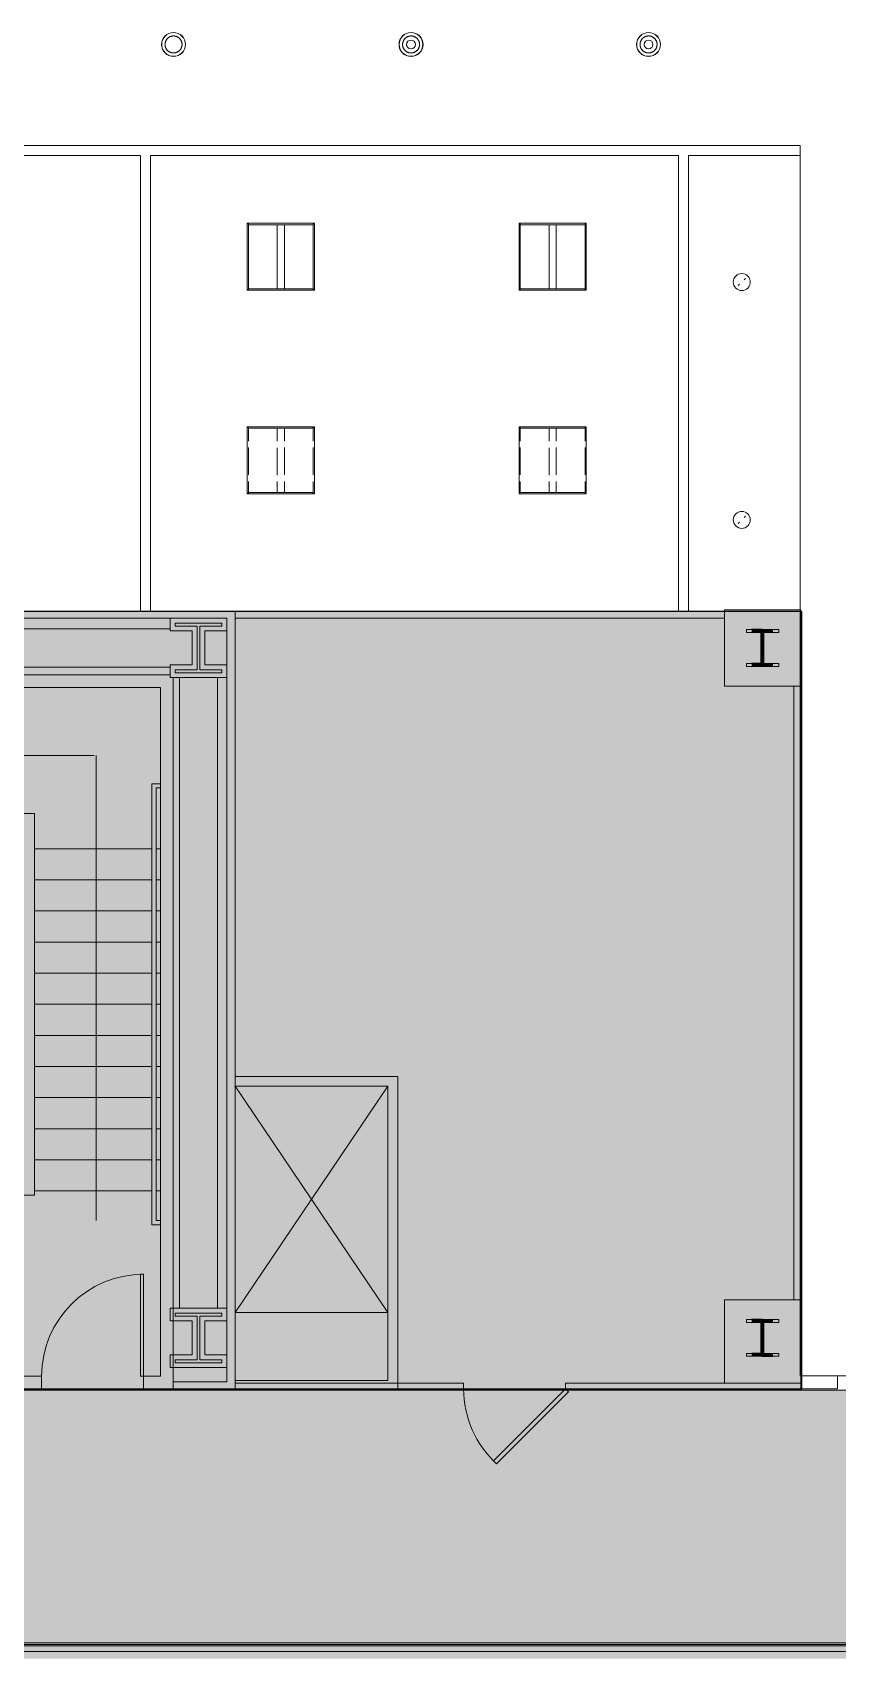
# Model space of a CAD drawing. Header units: inches. Extents: x 6512 to 15357, y -630 to 1499.
# Drawn here: x 14582 to 14867, y -143 to 430 of the extents above; entities that cross this region are included whole.
import ezdxf

# ---------------------------------------------------------------- set-up
doc = ezdxf.new("R2010")
doc.units = ezdxf.units.IN
doc.header["$MEASUREMENT"] = 0
doc.linetypes.add('Demolished 3_16_', pattern=[0.28125, 0.1875, -0.09375])
doc.linetypes.add('Hidden 1_16_', pattern=[0.09375, 0.0625, -0.03125])
for name, color, linetype, lineweight in [('A-CLNG', 13, 'Continuous', 18), ('A-DETL-DEMO', 6, 'Hidden 1_16_', 30), ('A-DETL-GENF', 92, 'Continuous', 18), ('A-DETL-THIN', 151, 'Continuous', 9), ('E-LITE-EQPM', 33, 'Continuous', 25), ('P-SANR-FIXT', 6, 'Continuous', 18), ('S-COLS', 52, 'Continuous', 18), ('S-COLS-SYMB', 171, 'Continuous', 70)]:
    doc.layers.add(name, color=color, linetype=linetype, lineweight=lineweight)

# ---------------------------------------------------------------- blocks, each defined once
blk = doc.blocks.new('Double C-Channel-Column - 2C15X50 WJE-4604959-3RD FLOOR RCP - NEW')
at = {"layer": 'S-COLS-SYMB'}
for p, q in [((0, 6), (-3.71, 6)), ((0, 6), (0, -6)), ((0, 6), (0, -6)), ((0, 6), (3.71, 6)), ((0, -6), (-3.71, -6)), ((0, -6), (3.71, -6))]:
    blk.add_line(p, q, dxfattribs=at)
blk = doc.blocks.new('Lighting-Troffer-Cooper-Metalux-Encounter-22EN-24EN-LD2 - See Type Catalog-5549915-3RD FLOOR RCP - NEW')
at = {"layer": 'E-LITE-EQPM', "lineweight": 9}
for p, q in [((-11.875, 11.84375), (-11.875, 11.59375)), ((11.875, 11.84375), (-11.875, 11.84375)), ((-11.875, 11.59375), (-11.46875, 11.59375)), ((-11.875, 11.59375), (-11.46875, 11.59375)), ((-11.875, 11.59375), (-11.875, -11.59375)), ((-11.46875, 11.59375), (-11.46875, 11.34375)), ((-11.46875, -11.59375), (-11.46875, 11.59375)), ((11.46875, 11.34375), (11.46875, 11.59375)), ((11.46875, 11.59375), (11.875, 11.59375)), ((11.46875, 11.59375), (11.875, 11.59375)), ((11.46875, -11.59375), (11.46875, 11.59375)), ((11.875, 11.59375), (11.875, 11.84375)), ((11.875, 11.59375), (11.875, -11.59375)), ((11.46875, 11.34375), (-11.46875, 11.34375)), ((-1.25, 11.34375), (-1.25, -11.34375)), ((1.25, -11.34375), (1.25, 11.34375)), ((-11.46875, -11.34375), (11.46875, -11.34375)), ((-11.46875, -11.34375), (-11.46875, -11.59375)), ((11.46875, -11.59375), (11.46875, -11.34375)), ((-11.46875, -11.59375), (-11.875, -11.59375)), ((-11.875, -11.59375), (-11.875, -11.84375)), ((-11.46875, -11.59375), (-11.875, -11.59375)), ((-11.875, -11.84375), (11.875, -11.84375)), ((11.875, -11.59375), (11.46875, -11.59375)), ((11.875, -11.59375), (11.46875, -11.59375)), ((11.875, -11.84375), (11.875, -11.59375))]:
    blk.add_line(p, q, dxfattribs=at)
blk = doc.blocks.new('KREON Holon 80 - KREON Holon 80 - Pendant Mounted Cable-V20-3RD FLOOR RCP - NEW')
at = {"layer": 'E-LITE-EQPM', "lineweight": 9, "flags": 128}
for points in [[(14.62, 0), (14.62, 0.12), (14.63, 0.24), (14.64, 0.36), (14.66, 0.48), (14.68, 0.6), (14.71, 0.71), (14.74, 0.83), (14.77, 0.95), (14.81, 1.06), (14.86, 1.17), (14.91, 1.28), (14.96, 1.39), (15.02, 1.49), (15.08, 1.6), (15.14, 1.7), (15.21, 1.8), (15.29, 1.89), (15.37, 1.98), (15.45, 2.07), (15.53, 2.16), (15.62, 2.24), (15.71, 2.32), (15.8, 2.39), (15.9, 2.46), (16, 2.53), (16.1, 2.59), (16.21, 2.65), (16.32, 2.71), (16.43, 2.76), (16.54, 2.8), (16.65, 2.84), (16.76, 2.88), (16.88, 2.91), (17, 2.94), (17.12, 2.96), (17.23, 2.98), (17.35, 3), (17.47, 3), (17.59, 3.01), (17.71, 3.01), (17.83, 3), (17.95, 2.99), (18.07, 2.97), (18.19, 2.95), (18.31, 2.93), (18.43, 2.9), (18.54, 2.87), (18.66, 2.83), (18.77, 2.78), (18.88, 2.74), (18.99, 2.68), (19.09, 2.63), (19.2, 2.57), (19.3, 2.5), (19.4, 2.43), (19.49, 2.36), (19.59, 2.28), (19.68, 2.2), (19.76, 2.12), (19.84, 2.03), (19.92, 1.94), (20, 1.85), (20.07, 1.75), (20.14, 1.65), (20.2, 1.55), (20.26, 1.45), (20.32, 1.34), (20.37, 1.23), (20.42, 1.12), (20.46, 1.01), (20.5, 0.89), (20.53, 0.78), (20.56, 0.66), (20.59, 0.54), (20.6, 0.42), (20.62, 0.31), (20.63, 0.19), (20.63, 0.06), (20.63, 0)], [(20.63, 0), (20.63, -0.12), (20.63, -0.24), (20.61, -0.36), (20.6, -0.48), (20.57, -0.6), (20.55, -0.71), (20.52, -0.83), (20.48, -0.95), (20.44, -1.06), (20.4, -1.17), (20.35, -1.28), (20.29, -1.39), (20.24, -1.49), (20.18, -1.6), (20.11, -1.7), (20.04, -1.8), (19.97, -1.89), (19.89, -1.98), (19.81, -2.07), (19.72, -2.16), (19.63, -2.24), (19.54, -2.32), (19.45, -2.39), (19.35, -2.46), (19.25, -2.53), (19.15, -2.59), (19.04, -2.65), (18.94, -2.71), (18.83, -2.76), (18.72, -2.8), (18.6, -2.84), (18.49, -2.88), (18.37, -2.91), (18.26, -2.94), (18.14, -2.96), (18.02, -2.98), (17.9, -3), (17.78, -3), (17.66, -3.01), (17.54, -3.01), (17.42, -3), (17.3, -2.99), (17.18, -2.97), (17.06, -2.95), (16.94, -2.93), (16.83, -2.9), (16.71, -2.87), (16.6, -2.83), (16.49, -2.78), (16.38, -2.74), (16.27, -2.68), (16.16, -2.63), (16.06, -2.57), (15.96, -2.5), (15.86, -2.43), (15.76, -2.36), (15.67, -2.28), (15.58, -2.2), (15.49, -2.12), (15.41, -2.03), (15.33, -1.94), (15.25, -1.85), (15.18, -1.75), (15.11, -1.65), (15.05, -1.55), (14.99, -1.45), (14.93, -1.34), (14.88, -1.23), (14.84, -1.12), (14.79, -1.01), (14.75, -0.89), (14.72, -0.78), (14.69, -0.66), (14.67, -0.54), (14.65, -0.42), (14.63, -0.31), (14.62, -0.19), (14.62, -0.06), (14.62, 0)]]:
    blk.add_lwpolyline(points, dxfattribs=at)
at = {"layer": 'E-LITE-EQPM', "lineweight": 9}
for radius, start, end in [(4.25, 0, 180), (4.19, 0, 180), (1.57, 0, 180), (4.25, 180, 0), (4.19, 180, 0), (1.57, 180, 0)]:
    blk.add_arc((17.63, 0), radius, start, end, dxfattribs=at)
blk = doc.blocks.new('KREON Holon 80 - KREON Holon 80 - Pendant Mounted Cable-5584111-3RD FLOOR RCP - NEW')
at = {"layer": 'E-LITE-EQPM', "lineweight": 9, "flags": 128}
for points in [[(14.62, 0), (14.62, 0.12), (14.63, 0.24), (14.64, 0.36), (14.66, 0.48), (14.68, 0.6), (14.71, 0.71), (14.74, 0.83), (14.77, 0.95), (14.81, 1.06), (14.86, 1.17), (14.91, 1.28), (14.96, 1.39), (15.02, 1.49), (15.08, 1.6), (15.14, 1.7), (15.21, 1.8), (15.29, 1.89), (15.37, 1.98), (15.45, 2.07), (15.53, 2.16), (15.62, 2.24), (15.71, 2.32), (15.8, 2.39), (15.9, 2.46), (16, 2.53), (16.1, 2.59), (16.21, 2.65), (16.32, 2.71), (16.43, 2.76), (16.54, 2.8), (16.65, 2.84), (16.76, 2.88), (16.88, 2.91), (17, 2.94), (17.12, 2.96), (17.23, 2.98), (17.35, 3), (17.47, 3), (17.59, 3.01), (17.71, 3.01), (17.83, 3), (17.95, 2.99), (18.07, 2.97), (18.19, 2.95), (18.31, 2.93), (18.43, 2.9), (18.54, 2.87), (18.66, 2.83), (18.77, 2.78), (18.88, 2.74), (18.99, 2.68), (19.09, 2.63), (19.2, 2.57), (19.3, 2.5), (19.4, 2.43), (19.49, 2.36), (19.59, 2.28), (19.68, 2.2), (19.76, 2.12), (19.84, 2.03), (19.92, 1.94), (20, 1.85), (20.07, 1.75), (20.14, 1.65), (20.2, 1.55), (20.26, 1.45), (20.32, 1.34), (20.37, 1.23), (20.42, 1.12), (20.46, 1.01), (20.5, 0.89), (20.53, 0.78), (20.56, 0.66), (20.59, 0.54), (20.6, 0.42), (20.62, 0.31), (20.63, 0.19), (20.63, 0.06), (20.63, 0)], [(20.63, 0), (20.63, -0.12), (20.63, -0.24), (20.61, -0.36), (20.6, -0.48), (20.57, -0.6), (20.55, -0.71), (20.52, -0.83), (20.48, -0.95), (20.44, -1.06), (20.4, -1.17), (20.35, -1.28), (20.29, -1.39), (20.24, -1.49), (20.18, -1.6), (20.11, -1.7), (20.04, -1.8), (19.97, -1.89), (19.89, -1.98), (19.81, -2.07), (19.72, -2.16), (19.63, -2.24), (19.54, -2.32), (19.45, -2.39), (19.35, -2.46), (19.25, -2.53), (19.15, -2.59), (19.04, -2.65), (18.94, -2.71), (18.83, -2.76), (18.72, -2.8), (18.6, -2.84), (18.49, -2.88), (18.37, -2.91), (18.26, -2.94), (18.14, -2.96), (18.02, -2.98), (17.9, -3), (17.78, -3), (17.66, -3.01), (17.54, -3.01), (17.42, -3), (17.3, -2.99), (17.18, -2.97), (17.06, -2.95), (16.94, -2.93), (16.83, -2.9), (16.71, -2.87), (16.6, -2.83), (16.49, -2.78), (16.38, -2.74), (16.27, -2.68), (16.16, -2.63), (16.06, -2.57), (15.96, -2.5), (15.86, -2.43), (15.76, -2.36), (15.67, -2.28), (15.58, -2.2), (15.49, -2.12), (15.41, -2.03), (15.33, -1.94), (15.25, -1.85), (15.18, -1.75), (15.11, -1.65), (15.05, -1.55), (14.99, -1.45), (14.93, -1.34), (14.88, -1.23), (14.84, -1.12), (14.79, -1.01), (14.75, -0.89), (14.72, -0.78), (14.69, -0.66), (14.67, -0.54), (14.65, -0.42), (14.63, -0.31), (14.62, -0.19), (14.62, -0.06), (14.62, 0)]]:
    blk.add_lwpolyline(points, dxfattribs=at)
at = {"layer": 'E-LITE-EQPM', "lineweight": 9}
for radius, start, end in [(4.25, 0, 180), (4.19, 0, 180), (4.25, 180, 0), (4.19, 180, 0)]:
    blk.add_arc((17.63, 0), radius, start, end, dxfattribs=at)
blk = doc.blocks.new('L-Recessed Circular - Downlight - 6_-5309975-3RD FLOOR RCP - NEW')
at = {"layer": 'E-LITE-EQPM', "lineweight": 9}
for p, q in [((0.8, 0.8), (1.28, 1.28)), ((-0.8, -0.8), (-1.28, -1.28))]:
    blk.add_line(p, q, dxfattribs=at)
blk = doc.blocks.new('Lighting-Troffer-Cooper-Metalux-Encounter-22EN-24EN-LD2 - See Type Catalog-V88-3RD FLOOR RCP - NEW')
at = {"layer": 'A-DETL-DEMO', "linetype": 'Demolished 3_16_', "lineweight": 9}
for p, q in [((-11.87, 5.22), (-11.87, -4.53)), ((-11.87, 5.22), (-11.87, -4.53)), ((-11.47, -4.53), (-11.47, 5.22)), ((-11.47, -4.53), (-11.47, 5.22)), ((-1.25, 5.22), (-1.25, -4.53)), ((-1.25, 5.22), (-1.25, -4.53)), ((1.25, -4.53), (1.25, 5.22)), ((1.25, -4.53), (1.25, 5.22)), ((11.47, -4.53), (11.47, 5.22)), ((11.47, -4.53), (11.47, 5.22)), ((11.88, 5.22), (11.88, -4.53)), ((11.88, 5.22), (11.88, -4.53))]:
    blk.add_line(p, q, dxfattribs=at)
at = {"layer": 'E-LITE-EQPM', "lineweight": 9}
for p, q in [((-11.87, 11.84), (-11.87, 11.59)), ((11.88, 11.84), (-11.87, 11.84)), ((-11.87, 11.59), (-11.47, 11.59)), ((-11.87, 11.59), (-11.47, 11.59)), ((-11.87, 11.59), (-11.87, 7.47)), ((-11.47, 11.59), (-11.47, 11.34)), ((-11.47, 7.47), (-11.47, 11.59)), ((11.47, 11.34), (11.47, 11.59)), ((11.47, 11.59), (11.88, 11.59)), ((11.47, 11.59), (11.88, 11.59)), ((11.47, 7.47), (11.47, 11.59)), ((11.88, 11.59), (11.88, 11.84)), ((11.88, 11.59), (11.88, 7.47)), ((11.47, 11.34), (-11.47, 11.34)), ((-1.25, 11.34), (-1.25, 7.47)), ((1.25, 7.47), (1.25, 11.34)), ((-11.87, -6.78), (-11.87, -11.59)), ((-11.47, -11.59), (-11.47, -6.78)), ((-11.47, -11.34), (11.47, -11.34)), ((-11.47, -11.34), (-11.47, -11.59)), ((-1.25, -6.78), (-1.25, -11.34)), ((1.25, -11.34), (1.25, -6.78)), ((11.47, -11.59), (11.47, -6.78)), ((11.47, -11.59), (11.47, -11.34)), ((11.88, -6.78), (11.88, -11.59)), ((-11.47, -11.59), (-11.87, -11.59)), ((-11.87, -11.59), (-11.87, -11.84)), ((-11.47, -11.59), (-11.87, -11.59)), ((-11.87, -11.84), (11.88, -11.84)), ((11.88, -11.59), (11.47, -11.59)), ((11.88, -11.59), (11.47, -11.59)), ((11.88, -11.84), (11.88, -11.59))]:
    blk.add_line(p, q, dxfattribs=at)
blk = doc.blocks.new('2941 Fairview Park_Clean for Revit_dwg-4584220-3RD FLOOR RCP - NEW')
at = {"layer": 'P-SANR-FIXT', "lineweight": 9, "flags": 128}
for points in [[(14101.23, 225.3), (14854.23, 225.3), (14854.23, -49.7), (14854.23, 198.82), (14854.23, -49.7), (14769.23, -49.7), (14854.23, -49.7), (14867.23, -49.7), (14867.23, -45.08), (14854.23, -45.08), (14867.23, -45.08), (14867.23, -49.7), (14854.23, -49.7), (14527.23, -49.7)], [(14101.23, 225.3), (14854.23, 225.3), (14854.23, -49.7), (14527.23, -49.7)], [(14708.23, 57.3), (14654.23, 57.3), (14708.23, 57.3)], [(14649.48, -22.95), (14649.48, -23.95), (14641.73, -23.95), (14641.73, -39.45), (14649.48, -39.45), (14649.48, -40.45), (14632.98, -40.45), (14632.98, -39.45)], [(14649.48, -22.95), (14632.98, -22.95), (14632.98, -23.95), (14640.73, -23.95), (14640.73, -39.45), (14632.98, -39.45)]]:
    blk.add_lwpolyline(points, dxfattribs=at)
for points in [[(14632.23, 201.8), (14632.23, -49.7), (14654.23, -49.7), (14654.23, 225.3), (14141.85, 225.3), (14141.85, 199.8), (14141.85, 225.3), (14654.23, 225.3), (14827.23, 225.3), (14654.23, 225.3), (14654.23, -49.7), (14632.23, -49.7), (14621.73, -49.7), (14621.73, -45.2), (14620.73, -45.2), (14620.73, -9.2), (14621.73, -9.2), (14621.73, -45.2), (14621.73, -49.7), (14632.23, -49.7)], [(14827.23, 225.82), (14854.23, 225.82), (14854.23, 198.82), (14827.23, 198.82), (14827.23, 225.82), (14827.23, 198.82), (14854.23, 198.82), (14854.23, 225.82)], [(14648.98, 222.8), (14141.85, 222.8)], [(14370.73, 219.05), (14631.23, 219.05)], [(14631.23, 206.3), (14638.98, 206.3), (14638.98, 218.3), (14638.98, 206.3), (14631.23, 206.3), (14631.23, 201.8), (14651.23, 201.8), (14651.23, 206.3), (14643.48, 206.3), (14643.48, 218.3), (14651.23, 218.3), (14651.23, 222.8), (14651.23, -47.2), (14632.23, -47.2), (14651.23, -47.2), (14651.23, 222.8), (14631.23, 222.8), (14631.23, 218.3), (14638.98, 218.3), (14631.23, 218.3), (14631.23, 222.8), (14651.23, 222.8), (14651.23, 218.3), (14643.48, 218.3), (14643.48, 206.3), (14651.23, 206.3), (14651.23, 201.8), (14631.23, 201.8)], [(14632.98, 204.55), (14640.73, 204.55), (14640.73, 220.05), (14632.98, 220.05), (14632.98, 221.05), (14632.98, 220.05), (14640.73, 220.05), (14640.73, 204.55)], [(14649.48, 221.05), (14649.48, 220.05), (14641.73, 220.05), (14641.73, 204.55), (14649.48, 204.55), (14649.48, 203.55), (14632.98, 203.55), (14632.98, 204.55), (14632.98, 203.55), (14649.48, 203.55), (14649.48, 204.55), (14641.73, 204.55), (14641.73, 220.05), (14649.48, 220.05), (14649.48, 221.05), (14632.98, 221.05)], [(14827.23, 222.8), (14654.23, 222.8)], [(14834.98, 205.8), (14846.48, 205.8), (14846.48, 206.8), (14841.1, 206.8), (14841.1, 217.8), (14846.48, 217.8), (14846.48, 218.8), (14834.98, 218.8), (14834.98, 217.8), (14840.35, 217.8), (14840.35, 206.8), (14834.98, 206.8), (14834.98, 205.8), (14834.98, 206.8), (14840.35, 206.8), (14840.35, 217.8), (14834.98, 217.8), (14834.98, 218.8), (14846.48, 218.8), (14846.48, 217.8), (14841.1, 217.8), (14841.1, 206.8), (14846.48, 206.8), (14846.48, 205.8)], [(14370.73, 205.55), (14631.23, 205.55)], [(14627.73, 198.3), (14531.73, 198.3), (14531.73, -45.2), (14585.73, -45.2), (14585.73, -49.7), (14527.23, -49.7), (14527.23, 202.8), (14631.23, 202.8), (14527.23, 202.8), (14527.23, -49.7), (14585.73, -49.7), (14585.73, -45.2), (14531.73, -45.2), (14531.73, 198.3)], [(14634.54, -21.2), (14634.54, 201.8)], [(14647.92, -21.2), (14647.92, 201.8)], [(14621.73, -45.2), (14620.73, -45.2), (14620.73, -9.2), (14621.73, -9.2), (14621.73, -45.2), (14627.73, -45.2), (14627.73, 198.3), (14627.73, -45.2)], [(14851.73, -18.22), (14851.73, 198.82)], [(14604.28, 174.3), (14554.48, 174.3), (14554.48, 114.53), (14554.48, 174.3)], [(14605.07, 9.86), (14605.07, 174.3)], [(14627.73, 164.3), (14624.73, 164.3), (14624.73, 8.3), (14624.73, 164.3), (14624.73, 8.3), (14624.73, 164.3)], [(14626.23, 9.8), (14627.73, 9.8), (14626.23, 9.8), (14626.23, 162.8), (14627.73, 162.8), (14626.23, 162.8)], [(14583.23, 18.8), (14583.23, 153.8), (14576.23, 153.8), (14576.23, 88.23), (14576.23, 153.8), (14583.23, 153.8), (14583.23, 18.8), (14576.23, 18.8), (14576.23, 73.27), (14576.23, 18.8)], [(14624.73, 141.3), (14583.23, 141.3)], [(14627.73, 141.3), (14626.23, 141.3)], [(14624.73, 130.3), (14583.23, 130.3)], [(14627.73, 130.3), (14626.23, 130.3)], [(14624.73, 119.3), (14583.23, 119.3)], [(14627.73, 119.3), (14626.23, 119.3)], [(14624.73, 108.3), (14583.23, 108.3)], [(14627.73, 108.3), (14626.23, 108.3)], [(14624.73, 97.3), (14583.23, 97.3)], [(14627.73, 97.3), (14626.23, 97.3)], [(14624.73, 86.3), (14583.23, 86.3)], [(14627.73, 86.3), (14626.23, 86.3)], [(14624.73, 75.3), (14583.23, 75.3)], [(14627.73, 75.3), (14626.23, 75.3)], [(14624.73, 64.3), (14583.23, 64.3)], [(14627.73, 64.3), (14626.23, 64.3)], [(14711.73, 60.8), (14654.23, 60.8), (14711.73, 60.8), (14711.73, -50.2)], [(14624.73, 53.3), (14583.23, 53.3)], [(14627.73, 53.3), (14626.23, 53.3)], [(14708.23, -22.7), (14654.23, -22.7), (14708.23, 57.3), (14708.23, -46.7), (14654.23, -46.7), (14708.23, -46.7), (14708.23, 57.3), (14654.23, -22.7), (14708.23, -22.7), (14654.23, 57.3), (14708.23, 57.3), (14654.23, 57.3)], [(14624.73, 42.3), (14583.23, 42.3)], [(14627.73, 42.3), (14626.23, 42.3)], [(14624.73, 31.3), (14583.23, 31.3)], [(14627.73, 31.3), (14626.23, 31.3)], [(14624.73, 20.3), (14583.23, 20.3)], [(14627.73, 20.3), (14626.23, 20.3)], [(14624.73, 8.3), (14627.73, 8.3), (14624.73, 8.3), (14626.23, 8.3)], [(14651.23, -21.2), (14631.23, -21.2), (14631.23, -25.7), (14638.98, -25.7), (14631.23, -25.7), (14631.23, -21.2), (14651.23, -21.2), (14651.23, -25.7), (14643.48, -25.7), (14643.48, -37.7), (14643.48, -25.7), (14651.23, -25.7)], [(14827.23, -47.72), (14854.23, -47.72), (14854.23, -18.22), (14827.23, -18.22), (14827.23, -47.72), (14827.23, -18.22), (14854.23, -18.22), (14854.23, -47.72)], [(14631.23, -37.7), (14631.23, -42.2), (14651.23, -42.2), (14651.23, -37.7), (14643.48, -37.7), (14651.23, -37.7), (14651.23, -42.2), (14631.23, -42.2), (14631.23, -37.7), (14638.98, -37.7), (14638.98, -25.7), (14638.98, -37.7)], [(14632.98, -39.45), (14640.73, -39.45), (14640.73, -23.95), (14632.98, -23.95), (14632.98, -22.95), (14649.48, -22.95), (14649.48, -23.95), (14641.73, -23.95), (14641.73, -39.45), (14649.48, -39.45), (14649.48, -40.45), (14632.98, -40.45)], [(14834.98, -38.2), (14846.48, -38.2), (14846.48, -37.2), (14841.1, -37.2), (14841.1, -26.2), (14846.48, -26.2), (14846.48, -25.2), (14834.98, -25.2), (14834.98, -26.2), (14840.35, -26.2), (14840.35, -37.2), (14834.98, -37.2), (14834.98, -38.2), (14834.98, -37.2), (14840.35, -37.2), (14840.35, -26.2), (14834.98, -26.2), (14834.98, -25.2), (14846.48, -25.2), (14846.48, -26.2), (14841.1, -26.2), (14841.1, -37.2), (14846.48, -37.2), (14846.48, -38.2)], [(14910.23, -49.7), (14910.23, -140.58), (13640.73, -140.58), (14910.23, -140.58)], [(14912.23, -49.7), (14912.23, -142.58), (13640.73, -142.58), (14912.23, -142.58)], [(14909.73, -49.7), (14909.73, -140.08), (13640.73, -140.08), (14909.73, -140.08)], [(14909.23, -139.58), (13649.73, -139.58), (14909.23, -139.58), (14909.23, -49.7)], [(14734.98, -50.2), (14654.23, -50.2), (14734.98, -50.2), (14734.98, -47.7), (14654.23, -47.7), (14734.98, -47.7)], [(14746.61, -76.2), (14745.52, -75.16), (14770.98, -49.7), (14772.04, -50.76), (14746.61, -76.2), (14745.52, -75.16), (14770.98, -49.7), (14770.98, -47.7), (14851.73, -47.7), (14770.98, -47.7), (14770.98, -49.7), (14772.04, -50.76)]]:
    blk.add_lwpolyline(points, close=True, dxfattribs=at)
at = {"layer": 'P-SANR-FIXT', "lineweight": 9}
for centre, start, end in [((14621.73, -45.2), 90, 180), ((14621.73, -45.2), 90, 180), ((14770.98, -49.7), 180.00027, 227.38774), ((14770.98, -49.7), 180.00027, 227.38774)]:
    blk.add_arc(centre, 36, start, end, dxfattribs=at)

msp = doc.modelspace()

# ---------------------------------------------------------------- hatches: boundary and pattern name
at = {"layer": 'A-DETL-GENF'}
for points in [[(14654.55, -49.83), (14854.55, -49.83), (14854.55, 225.17), (14101.55, 225.17), (14101.55, -49.83), (14467.55, -49.83), (14467.55, -31.83), (14527.55, -31.83), (14527.55, -49.83)], [(12714.38, -523.83), (13652.55, -523.83), (13652.55, -404.32), (13672.55, -404.32), (13672.55, -187.82), (13654.55, -187.82), (13654.55, -145.18), (14914.55, -145.18), (14914.55, -50.2), (14527.55, -50.2), (14527.55, -31.83), (14467.55, -31.83), (14467.55, -49.83), (13772.55, -49.83), (13772.55, -8.85), (13659.55, -8.85), (13659.55, -49.83), (12508.41, -49.83), (12505.64, -49.53), (12502.95, -48.82), (12500.4, -47.73), (12498.03, -46.26), (12495.91, -44.46), (12494.08, -42.37), (12492.58, -40.02), (12491.45, -37.48), (12490.7, -34.8), (12484.69, -34.8), (12487.16, -59.9), (12490.09, -84.96), (12493.47, -109.95), (12497.29, -134.88), (12501.56, -159.74), (12506.28, -184.52), (12511.45, -209.21), (12517.24, -234.54), (12523.1, -258.29), (12529.59, -282.66), (12536.52, -306.91), (12543.88, -331.04), (12551.67, -355.03), (12559.89, -378.87), (12568.55, -402.57), (12577.62, -426.1), (12587.12, -449.47), (12597.04, -472.66), (12608.38, -497.81), (12618.11, -518.49), (12619.32, -516.39), (12618.49, -513.62), (12618.11, -510.66), (12618.19, -507.86), (12618.74, -505.02), (12619.73, -502.31), (12621.15, -499.78), (12622.95, -497.52), (12625.09, -495.58), (12627.52, -494), (12630.16, -492.83), (12632.96, -492.1), (12635.84, -491.83), (12638.73, -492.02), (12641.54, -492.68), (12644.22, -493.77), (12646.69, -495.28), (12648.88, -497.17), (12650.74, -499.38), (12652.23, -501.86), (12653.29, -504.55), (12653.92, -507.37), (12654.08, -510.26), (12669.05, -510.26), (12669.05, -497.81), (12693.05, -497.81), (12693.05, -523.83), (12712.81, -523.83)]]:
    msp.add_hatch(color=10, dxfattribs=at).paths.add_polyline_path(points, flags=0)

# ---------------------------------------------------------------- linework, layer by layer
at = {"layer": 'A-CLNG', "lineweight": 13}
for p, q in [((14258.97, 389.98), (14853.98, 389.98)), ((14853.98, 389.98), (14853.98, 386.48)), ((14398.19, 386.48), (14620.73, 386.48)), ((14620.73, 386.48), (14620.73, 225.3)), ((14624.23, 386.48), (14810.98, 386.48)), ((14624.23, 225.3), (14624.23, 386.48)), ((14810.98, 386.48), (14810.98, 225.3)), ((14814.48, 386.48), (14853.98, 386.48)), ((14814.48, 225.3), (14814.48, 386.48)), ((14853.98, 386.48), (14853.98, 225.3)), ((14682.21, 362.48), (14658.46, 362.48)), ((14658.46, 362.48), (14658.46, 338.79)), ((14682.21, 338.79), (14682.21, 362.48)), ((14778.35, 362.48), (14754.6, 362.48)), ((14754.6, 362.48), (14754.6, 338.79)), ((14778.35, 338.79), (14778.35, 362.48)), ((14658.46, 338.79), (14682.21, 338.79)), ((14754.6, 338.79), (14778.35, 338.79)), ((14682.21, 290.48), (14658.46, 290.48)), ((14658.46, 290.48), (14658.46, 266.79)), ((14682.21, 266.79), (14682.21, 290.48)), ((14778.35, 290.48), (14754.6, 290.48)), ((14754.6, 290.48), (14754.6, 266.79)), ((14778.35, 266.79), (14778.35, 290.48)), ((14658.46, 266.79), (14682.21, 266.79)), ((14754.6, 266.79), (14778.35, 266.79)), ((14620.73, 225.3), (14266.22, 225.3)), ((14810.98, 225.3), (14624.23, 225.3)), ((14853.98, 225.3), (14814.48, 225.3)), ((14853.98, 225.3), (14853.98, -45.08)), ((14853.98, -45.08), (14914.48, -45.08))]:
    msp.add_line(p, q, dxfattribs=at)
for centre, start, end in [((14833.35, 341.71), 0, 180), ((14833.35, 341.71), 180, 0), ((14833.35, 257.59), 0, 180), ((14833.35, 257.59), 180, 0)]:
    msp.add_arc(centre, 3, start, end, dxfattribs=at)
at = {"layer": 'A-DETL-THIN'}
for p, q in [((14654.55, 225.17), (14101.55, 225.17)), ((14854.55, 225.17), (14654.55, 225.17)), ((14854.55, -49.83), (14854.55, 225.17)), ((14527.55, -49.83), (14854.55, -49.83)), ((14914.55, -50.2), (14527.55, -50.2))]:
    msp.add_line(p, q, dxfattribs=at)

# ---------------------------------------------------------------- block references
at = {"color": 9, "lineweight": 9}
msp.add_blockref('2941 Fairview Park_Clean for Revit_dwg-4584220-3RD FLOOR RCP - NEW', (0, 0), dxfattribs=at)
at = {"layer": 'E-LITE-EQPM', "lineweight": 9, "extrusion": (0, 0, -1)}
for name, p, rotation in [('KREON Holon 80 - KREON Holon 80 - Pendant Mounted Cable-5584111-3RD FLOOR RCP - NEW', (-14632.38, 408.1), 90), ('KREON Holon 80 - KREON Holon 80 - Pendant Mounted Cable-V20-3RD FLOOR RCP - NEW', (-14716.38, 408.1), 90), ('KREON Holon 80 - KREON Holon 80 - Pendant Mounted Cable-V20-3RD FLOOR RCP - NEW', (-14800.38, 408.1), 90), ('Lighting-Troffer-Cooper-Metalux-Encounter-22EN-24EN-LD2 - See Type Catalog-5549915-3RD FLOOR RCP - NEW', (-14670.34, 350.64), 180), ('Lighting-Troffer-Cooper-Metalux-Encounter-22EN-24EN-LD2 - See Type Catalog-5549915-3RD FLOOR RCP - NEW', (-14766.48, 350.64), 180)]:
    msp.add_blockref(name, p, dxfattribs=dict(at, rotation=rotation))
at = {"layer": 'E-LITE-EQPM', "lineweight": 9}
for p in [(14833.35, 341.71), (14833.35, 257.59)]:
    msp.add_blockref('L-Recessed Circular - Downlight - 6_-5309975-3RD FLOOR RCP - NEW', p, dxfattribs=at)
at = {"layer": 'E-LITE-EQPM', "linetype": 'Demolished 3_16_', "lineweight": 9, "extrusion": (0, 0, -1), "rotation": 180}
for p in [(-14670.34, 278.64), (-14766.48, 278.64)]:
    msp.add_blockref('Lighting-Troffer-Cooper-Metalux-Encounter-22EN-24EN-LD2 - See Type Catalog-V88-3RD FLOOR RCP - NEW', p, dxfattribs=at)
at = {"layer": 'S-COLS', "lineweight": 9}
for p in [(14840.6, 212.38), (14840.6, -31.62)]:
    msp.add_blockref('Double C-Channel-Column - 2C15X50 WJE-4604959-3RD FLOOR RCP - NEW', p, dxfattribs=at)

doc.saveas('drawing.dxf')
